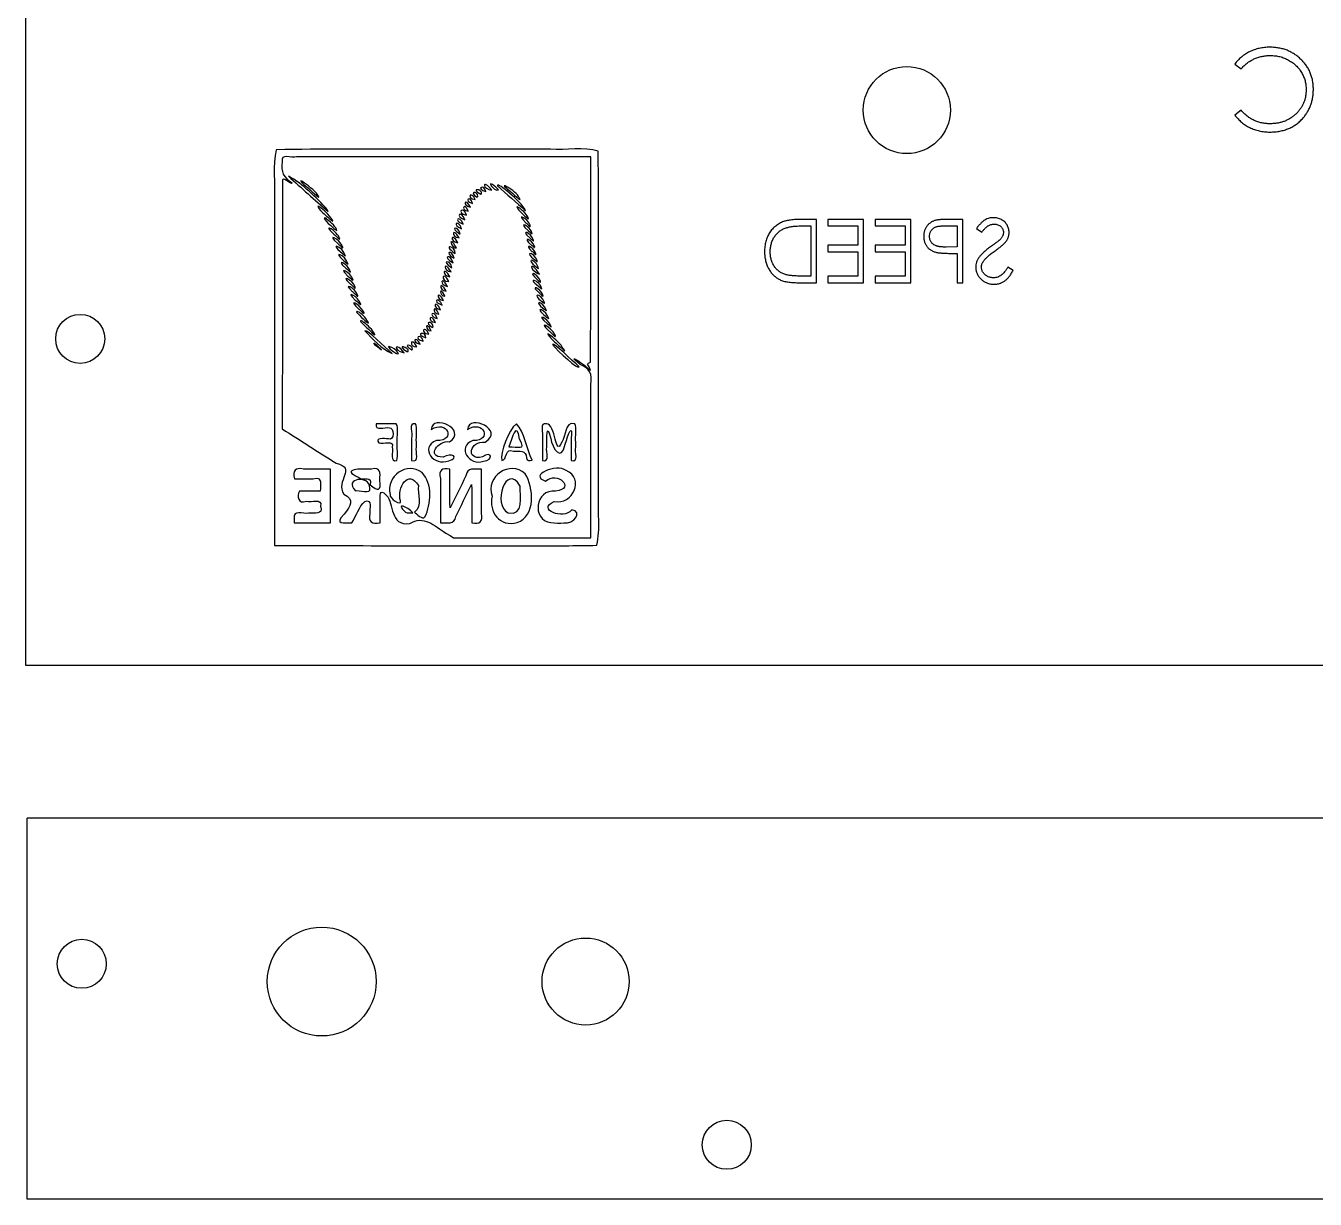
# Model space of a CAD drawing. Header units: millimetres. Extents: x 475 to 703, y 573 to 771.
# Drawn here: x 475.1 to 593.5, y 573.5 to 681.3 of the extents above; entities that cross this region are included whole.
import ezdxf

# ---------------------------------------------------------------- set-up
doc = ezdxf.new("R2010")
doc.units = ezdxf.units.MM

msp = doc.modelspace()

# ---------------------------------------------------------------- linework, layer by layer
at = {"color": 7, "linetype": 'Continuous', "lineweight": 25}
for p, q in [((475.05, 622.51), (475.05, 770.81)), ((586.12, 677.75), (586.7, 677.31)), ((586.7, 673.51), (586.12, 673.07)), ((526.95, 669.22), (499.93, 669.22)), ((516.84, 665.81), (516.93, 665.85)), ((518.48, 666.2), (518.22, 666.45)), ((516.52, 665.54), (516.59, 665.59)), ((502.83, 664.22), (502.74, 664.39)), ((520.97, 664.28), (520.94, 664.36)), ((547.7, 663.49), (546.52, 663.49)), ((547.7, 657.67), (547.7, 663.49)), ((548.74, 663.49), (548.74, 662.9)), ((552.02, 663.49), (548.74, 663.49)), ((552.02, 657.67), (552.02, 663.49)), ((553.07, 663.49), (553.07, 662.9)), ((556.35, 663.49), (553.07, 663.49)), ((556.35, 657.67), (556.35, 663.49)), ((561.13, 663.49), (559.99, 663.49)), ((561.13, 657.67), (561.13, 663.49)), ((521.19, 662.47), (521.46, 662.24)), ((521.46, 662.24), (521.58, 662.17)), ((546.76, 662.9), (547.17, 662.9)), ((547.17, 662.9), (547.17, 658.27)), ((548.74, 662.9), (551.5, 662.9)), ((551.5, 662.9), (551.5, 661.11)), ((553.07, 662.9), (555.83, 662.9)), ((555.83, 662.9), (555.83, 661.11)), ((559.54, 662.9), (560.61, 662.9)), ((560.61, 662.9), (560.61, 660.96)), ((562.4, 662.66), (562.87, 662.3)), ((551.5, 661.11), (548.74, 661.11)), ((548.74, 661.11), (548.74, 660.51)), ((555.83, 661.11), (553.07, 661.11)), ((553.07, 661.11), (553.07, 660.51)), ((504.1, 660.38), (504.33, 660.2)), ((504.33, 660.2), (504.43, 660.13)), ((548.74, 660.51), (551.5, 660.51)), ((551.5, 660.51), (551.5, 658.27)), ((553.07, 660.51), (555.83, 660.51)), ((555.83, 660.51), (555.83, 658.27)), ((560.61, 660.96), (559.59, 660.94)), ((560.19, 660.36), (560.61, 660.36)), ((560.61, 660.36), (560.61, 657.67)), ((504.28, 659.68), (504.55, 659.46)), ((504.55, 659.46), (504.67, 659.38)), ((521.94, 659.12), (522.14, 658.96)), ((522.14, 658.96), (522.13, 659.11)), ((565.75, 658.8), (565.26, 659.09)), ((545.89, 657.67), (547.7, 657.67)), ((547.17, 658.27), (546.5, 658.27)), ((551.5, 658.27), (548.74, 658.27)), ((548.74, 658.27), (548.74, 657.67)), ((548.74, 657.67), (552.02, 657.67)), ((555.83, 658.27), (553.07, 658.27)), ((553.07, 658.27), (553.07, 657.67)), ((553.07, 657.67), (556.35, 657.67)), ((560.61, 657.67), (561.13, 657.67)), ((513.55, 656.43), (513.55, 656.45)), ((512.42, 653.56), (512.48, 653.6)), ((507.6, 651.57), (507.74, 651.5)), ((510.5, 651.49), (510.58, 651.53)), ((510.06, 651.34), (510.19, 651.36)), ((526.95, 634.24), (526.95, 648.33)), ((509.09, 644.7), (507.25, 644.7)), ((510.49, 643.39), (510.49, 641.33)), ((522.51, 643.39), (522.51, 641.33)), ((510.94, 642.55), (510.94, 643.02)), ((525.57, 642.55), (525.57, 643.02)), ((503.05, 640.54), (500.56, 640.54)), ((503.05, 635.61), (503.05, 640.54)), ((513.14, 639.69), (513.14, 635.61)), ((516.9, 636.46), (516.9, 640.54)), ((507.56, 639.51), (507.56, 639.56)), ((499.71, 635.61), (503.05, 635.61)), ((703.15, 622.51), (475.05, 622.51)), ((703.29, 608.46), (475.19, 608.46)), ((475.19, 573.46), (475.19, 608.46)), ((703.29, 573.46), (475.19, 573.46))]:
    msp.add_line(p, q, dxfattribs=at)
at = {"color": 7, "linetype": 'Continuous', "lineweight": 25, "flags": 128}
for points in [[(498.63, 666.93), (498.62, 654.22), (498.61, 644.23)], [(525.16, 643.33), (525.16, 642.21), (525.16, 641.33)], [(499.73, 639.66), (500.7, 639.65), (501.46, 639.65)], [(502.1, 638.52), (501.03, 638.51), (500.18, 638.51)], [(507.6, 635.61), (507.6, 636.65), (507.61, 637.47)], [(499.72, 636.05), (499.71, 635.81), (499.71, 635.61)], [(513.64, 634.67), (514.03, 634.43), (514.33, 634.24)], [(514.33, 634.24), (521.4, 634.24), (526.95, 634.24)]]:
    msp.add_lwpolyline(points, dxfattribs=at)
at = {"color": 7, "linetype": 'Continuous', "lineweight": 25}
for centre, radius in [((555.99, 673.53), 4), ((480.05, 652.51), 2.25), ((502.24, 593.46), 5), ((480.19, 595.09), 2.25), ((526.48, 593.46), 4), ((539.45, 578.46), 2.25)]:
    msp.add_circle(centre, radius, dxfattribs=at)
for points, knots in [([(589.35, 679.3), (589.27, 679.3), (589.1, 679.3), (588.85, 679.28), (588.61, 679.25), (588.37, 679.2), (588.14, 679.15), (587.91, 679.07), (587.7, 678.99), (587.48, 678.9), (587.28, 678.79), (587.09, 678.67), (586.9, 678.54), (586.73, 678.41), (586.56, 678.26), (586.4, 678.1), (586.25, 677.93), (586.16, 677.81), (586.12, 677.75)], [0, 0, 0, 0, 0.068548, 0.135683, 0.201215, 0.265682, 0.329267, 0.392395, 0.45507, 0.517127, 0.57879, 0.63974, 0.700192, 0.759806, 0.819628, 0.879355, 0.939512, 1, 1, 1, 1]), ([(593.34, 675.45), (593.33, 675.58), (593.33, 675.85), (593.27, 676.23), (593.18, 676.6), (593.06, 676.95), (592.9, 677.29), (592.7, 677.61), (592.47, 677.91), (592.2, 678.19), (591.91, 678.45), (591.6, 678.68), (591.27, 678.87), (590.92, 679.03), (590.55, 679.15), (590.17, 679.24), (589.77, 679.29), (589.49, 679.3), (589.35, 679.3)], [0, 0, 0, 0, 0.0645578, 0.1270135, 0.1879548, 0.2480139, 0.3077477, 0.3682345, 0.4294698, 0.4927434, 0.5562578, 0.6182168, 0.6796555, 0.7412455, 0.8034153, 0.8668155, 0.9323283, 1, 1, 1, 1]), ([(586.7, 677.31), (586.74, 677.36), (586.82, 677.45), (586.96, 677.59), (587.1, 677.72), (587.24, 677.84), (587.39, 677.95), (587.55, 678.05), (587.71, 678.15), (587.94, 678.26), (588.23, 678.37), (588.6, 678.47), (588.99, 678.53), (589.26, 678.54), (589.39, 678.54)], [0, 0, 0, 0, 0.063163, 0.125475, 0.187121, 0.248294, 0.309295, 0.36985, 0.430973, 0.492456, 0.616148, 0.740844, 0.868183, 1, 1, 1, 1]), ([(589.39, 678.54), (589.47, 678.54), (589.61, 678.54), (589.83, 678.52), (590.05, 678.49), (590.26, 678.44), (590.47, 678.38), (590.67, 678.31), (590.87, 678.22), (591.06, 678.12), (591.25, 678.01), (591.42, 677.9), (591.59, 677.77), (591.74, 677.63), (591.89, 677.49), (592.02, 677.33), (592.14, 677.17), (592.25, 676.99), (592.35, 676.81), (592.44, 676.63), (592.51, 676.44), (592.57, 676.24), (592.62, 676.04), (592.65, 675.83), (592.67, 675.62), (592.67, 675.47), (592.67, 675.4)], [0, 0, 0, 0, 0.043955, 0.087502, 0.130463, 0.172752, 0.215403, 0.25765, 0.300153, 0.343121, 0.385925, 0.427686, 0.468818, 0.509492, 0.549883, 0.58998, 0.630405, 0.670869, 0.711384, 0.751627, 0.791776, 0.832459, 0.873319, 0.914543, 0.956924, 1, 1, 1, 1]), ([(592.67, 675.4), (592.67, 675.29), (592.66, 675.08), (592.62, 674.76), (592.55, 674.46), (592.44, 674.17), (592.31, 673.9), (592.14, 673.64), (591.95, 673.39), (591.73, 673.16), (591.49, 672.96), (591.23, 672.77), (590.95, 672.62), (590.66, 672.49), (590.35, 672.39), (590.03, 672.32), (589.69, 672.28), (589.46, 672.28), (589.35, 672.27)], [0, 0, 0, 0, 0.064323, 0.12629, 0.186726, 0.246146, 0.305576, 0.365429, 0.426326, 0.48884, 0.551725, 0.613919, 0.675484, 0.737334, 0.800229, 0.864502, 0.931041, 1, 1, 1, 1]), ([(592.4, 672.81), (592.47, 672.9), (592.62, 673.08), (592.81, 673.38), (592.98, 673.69), (593.11, 674.02), (593.21, 674.35), (593.28, 674.71), (593.33, 675.07), (593.33, 675.32), (593.34, 675.45)], [0, 0, 0, 0, 0.124329, 0.247156, 0.36878, 0.490734, 0.613614, 0.738958, 0.867311, 1, 1, 1, 1]), ([(586.12, 673.07), (586.17, 673.01), (586.26, 672.89), (586.41, 672.72), (586.57, 672.56), (586.74, 672.41), (586.91, 672.27), (587.1, 672.14), (587.29, 672.02), (587.5, 671.92), (587.71, 671.82), (587.92, 671.74), (588.14, 671.67), (588.37, 671.61), (588.61, 671.57), (588.85, 671.54), (589.09, 671.52), (589.26, 671.51), (589.34, 671.51)], [0, 0, 0, 0, 0.061674, 0.123053, 0.183475, 0.243727, 0.304279, 0.364863, 0.425946, 0.487391, 0.54922, 0.611144, 0.673529, 0.736961, 0.800785, 0.866013, 0.932101, 1, 1, 1, 1]), ([(589.35, 672.27), (589.22, 672.28), (588.96, 672.28), (588.59, 672.34), (588.23, 672.44), (587.89, 672.58), (587.57, 672.75), (587.26, 672.96), (586.97, 673.22), (586.79, 673.41), (586.7, 673.51)], [0, 0, 0, 0, 0.128515, 0.252949, 0.374755, 0.49594, 0.617181, 0.740909, 0.867811, 1, 1, 1, 1]), ([(589.34, 671.51), (589.42, 671.51), (589.58, 671.52), (589.81, 671.53), (590.04, 671.56), (590.26, 671.59), (590.47, 671.64), (590.68, 671.69), (590.88, 671.76), (591.07, 671.84), (591.26, 671.92), (591.44, 672.02), (591.62, 672.13), (591.79, 672.24), (591.95, 672.37), (592.11, 672.5), (592.26, 672.65), (592.35, 672.76), (592.4, 672.81)], [0, 0, 0, 0, 0.0696628, 0.1377496, 0.2039167, 0.2687799, 0.3324137, 0.3947535, 0.45618, 0.5169956, 0.5773959, 0.6371983, 0.6969992, 0.7567562, 0.8165539, 0.876948, 0.9381318, 1, 1, 1, 1]), ([(546.52, 663.49), (546.42, 663.49), (546.22, 663.49), (545.93, 663.48), (545.67, 663.47), (545.43, 663.44), (545.21, 663.42), (545.01, 663.38), (544.83, 663.34), (544.72, 663.3), (544.67, 663.29)], [0, 0, 0, 0, 0.1642892, 0.3174059, 0.4588436, 0.5893665, 0.7078313, 0.81577, 0.9128799, 1, 1, 1, 1]), ([(558.66, 663.41), (558.62, 663.4), (558.54, 663.37), (558.43, 663.33), (558.32, 663.28), (558.21, 663.22), (558.12, 663.15), (558.02, 663.08), (557.94, 662.99), (557.86, 662.9), (557.78, 662.8), (557.72, 662.7), (557.67, 662.58), (557.62, 662.47), (557.59, 662.34), (557.56, 662.21), (557.55, 662.07), (557.55, 661.98), (557.55, 661.93)], [0, 0, 0, 0, 0.062481, 0.12349, 0.183411, 0.243153, 0.302127, 0.36171, 0.421842, 0.482932, 0.544552, 0.605681, 0.66768, 0.729984, 0.794551, 0.860346, 0.928907, 1, 1, 1, 1]), ([(559.99, 663.49), (559.91, 663.49), (559.76, 663.49), (559.54, 663.49), (559.35, 663.48), (559.17, 663.47), (559.01, 663.46), (558.88, 663.45), (558.76, 663.43), (558.69, 663.41), (558.66, 663.41)], [0, 0, 0, 0, 0.176956, 0.339055, 0.486318, 0.618781, 0.735619, 0.838742, 0.926457, 1, 1, 1, 1]), ([(563.95, 663.64), (563.88, 663.64), (563.74, 663.64), (563.54, 663.6), (563.35, 663.53), (563.19, 663.45), (563.07, 663.37), (562.98, 663.31), (562.88, 663.22), (562.79, 663.13), (562.69, 663.03), (562.59, 662.92), (562.49, 662.79), (562.43, 662.7), (562.4, 662.66)], [0, 0, 0, 0, 0.107233, 0.213252, 0.31883, 0.426794, 0.483646, 0.543604, 0.608308, 0.677127, 0.750686, 0.828713, 0.91219, 1, 1, 1, 1]), ([(565.38, 662.29), (565.38, 662.35), (565.38, 662.47), (565.34, 662.65), (565.28, 662.82), (565.2, 662.98), (565.1, 663.12), (564.98, 663.26), (564.84, 663.37), (564.68, 663.47), (564.51, 663.55), (564.33, 663.6), (564.14, 663.64), (564.01, 663.64), (563.95, 663.64)], [0, 0, 0, 0, 0.083785, 0.16578, 0.24628, 0.327461, 0.408797, 0.489715, 0.571376, 0.655523, 0.741019, 0.826547, 0.911989, 1, 1, 1, 1]), ([(544.67, 663.29), (544.61, 663.26), (544.47, 663.21), (544.28, 663.11), (544.1, 663), (543.94, 662.88), (543.78, 662.75), (543.64, 662.6), (543.5, 662.43), (543.38, 662.26), (543.27, 662.07), (543.18, 661.87), (543.1, 661.67), (543.03, 661.45), (542.98, 661.23), (542.95, 661), (542.92, 660.76), (542.92, 660.59), (542.92, 660.51)], [0, 0, 0, 0, 0.061545, 0.121694, 0.181155, 0.239875, 0.298702, 0.357647, 0.417605, 0.478494, 0.540407, 0.602345, 0.665004, 0.728559, 0.793651, 0.860534, 0.929236, 1, 1, 1, 1]), ([(543.44, 660.51), (543.44, 660.58), (543.44, 660.71), (543.47, 660.91), (543.5, 661.1), (543.54, 661.28), (543.6, 661.45), (543.67, 661.62), (543.75, 661.78), (543.85, 661.93), (543.95, 662.07), (544.07, 662.2), (544.19, 662.32), (544.33, 662.43), (544.48, 662.52), (544.63, 662.61), (544.8, 662.68), (544.92, 662.72), (544.98, 662.73)], [0, 0, 0, 0, 0.070151, 0.137813, 0.203226, 0.267174, 0.330024, 0.391794, 0.453084, 0.514334, 0.575, 0.634865, 0.694116, 0.753442, 0.813126, 0.87408, 0.936007, 1, 1, 1, 1]), ([(544.98, 662.73), (545.02, 662.75), (545.13, 662.78), (545.3, 662.81), (545.49, 662.84), (545.7, 662.86), (545.93, 662.88), (546.19, 662.89), (546.47, 662.9), (546.66, 662.9), (546.76, 662.9)], [0, 0, 0, 0, 0.084319, 0.179285, 0.286583, 0.405111, 0.535593, 0.67819, 0.832976, 1, 1, 1, 1]), ([(558.07, 661.93), (558.07, 661.98), (558.07, 662.07), (558.11, 662.21), (558.16, 662.34), (558.23, 662.46), (558.32, 662.57), (558.42, 662.66), (558.54, 662.74), (558.64, 662.79), (558.74, 662.82), (558.82, 662.84), (558.92, 662.86), (559.02, 662.87), (559.14, 662.88), (559.26, 662.89), (559.4, 662.9), (559.49, 662.9), (559.54, 662.9)], [0, 0, 0, 0, 0.070044, 0.139238, 0.208197, 0.279173, 0.349987, 0.418354, 0.48761, 0.557411, 0.59533, 0.637964, 0.685913, 0.738185, 0.796103, 0.858517, 0.926658, 1, 1, 1, 1]), ([(562.87, 662.3), (562.9, 662.34), (562.95, 662.41), (563.04, 662.51), (563.11, 662.6), (563.19, 662.68), (563.26, 662.75), (563.33, 662.81), (563.4, 662.86), (563.49, 662.91), (563.59, 662.97), (563.72, 663.01), (563.86, 663.04), (563.96, 663.05), (564.01, 663.05)], [0, 0, 0, 0, 0.098469, 0.189629, 0.274184, 0.352183, 0.423199, 0.488551, 0.548473, 0.60144, 0.701198, 0.799592, 0.898545, 1, 1, 1, 1]), ([(564.01, 663.05), (564.07, 663.05), (564.18, 663.04), (564.35, 663), (564.49, 662.93), (564.62, 662.84), (564.73, 662.73), (564.8, 662.6), (564.85, 662.46), (564.86, 662.36), (564.86, 662.31)], [0, 0, 0, 0, 0.143073, 0.275903, 0.402371, 0.528414, 0.650356, 0.765895, 0.880774, 1, 1, 1, 1]), ([(564.86, 662.31), (564.86, 662.28), (564.86, 662.22), (564.84, 662.12), (564.82, 662.03), (564.78, 661.94), (564.73, 661.85), (564.66, 661.75), (564.58, 661.66), (564.51, 661.59), (564.48, 661.56)], [0, 0, 0, 0, 0.107285, 0.214746, 0.322939, 0.434116, 0.553412, 0.686073, 0.834256, 1, 1, 1, 1]), ([(565.06, 661.4), (565.08, 661.43), (565.13, 661.5), (565.2, 661.61), (565.26, 661.71), (565.3, 661.82), (565.34, 661.94), (565.36, 662.05), (565.38, 662.17), (565.38, 662.25), (565.38, 662.29)], [0, 0, 0, 0, 0.133507, 0.262559, 0.388264, 0.512667, 0.633722, 0.755394, 0.877553, 1, 1, 1, 1]), ([(557.55, 661.93), (557.55, 661.89), (557.55, 661.79), (557.56, 661.66), (557.59, 661.52), (557.62, 661.4), (557.67, 661.28), (557.72, 661.17), (557.78, 661.07), (557.85, 660.97), (557.93, 660.88), (558.02, 660.79), (558.12, 660.72), (558.22, 660.65), (558.33, 660.59), (558.45, 660.54), (558.58, 660.49), (558.66, 660.47), (558.71, 660.46)], [0, 0, 0, 0, 0.070119, 0.137192, 0.202016, 0.264631, 0.326117, 0.38601, 0.445812, 0.505298, 0.564633, 0.624283, 0.683902, 0.743953, 0.805388, 0.868388, 0.933084, 1, 1, 1, 1]), ([(559.59, 660.94), (559.54, 660.94), (559.44, 660.94), (559.3, 660.95), (559.17, 660.96), (559.05, 660.97), (558.95, 660.99), (558.85, 661), (558.76, 661.03), (558.66, 661.06), (558.55, 661.11), (558.42, 661.19), (558.32, 661.28), (558.23, 661.4), (558.16, 661.52), (558.11, 661.65), (558.07, 661.79), (558.07, 661.88), (558.07, 661.93)], [0, 0, 0, 0, 0.072538, 0.140034, 0.202496, 0.260575, 0.313228, 0.361583, 0.404878, 0.444127, 0.5164, 0.586507, 0.655085, 0.724384, 0.793974, 0.861638, 0.930111, 1, 1, 1, 1]), ([(564.48, 661.56), (564.46, 661.55), (564.43, 661.52), (564.38, 661.48), (564.3, 661.42), (564.22, 661.35), (564.11, 661.28), (563.99, 661.19), (563.85, 661.09), (563.75, 661.02), (563.69, 660.98)], [0, 0, 0, 0, 0.0525943, 0.124952, 0.2180939, 0.3335024, 0.4687892, 0.6249376, 0.801683, 1, 1, 1, 1]), ([(564.1, 660.61), (564.16, 660.65), (564.28, 660.73), (564.44, 660.86), (564.59, 660.97), (564.72, 661.08), (564.83, 661.17), (564.92, 661.25), (565, 661.33), (565.04, 661.38), (565.06, 661.4)], [0, 0, 0, 0, 0.181535, 0.347082, 0.495568, 0.628357, 0.74552, 0.845831, 0.930782, 1, 1, 1, 1]), ([(542.92, 660.51), (542.92, 660.44), (542.92, 660.3), (542.94, 660.09), (542.97, 659.89), (543.01, 659.69), (543.06, 659.5), (543.12, 659.32), (543.2, 659.14), (543.29, 658.97), (543.38, 658.81), (543.48, 658.66), (543.59, 658.52), (543.71, 658.39), (543.83, 658.28), (543.96, 658.17), (544.1, 658.07), (544.24, 657.99), (544.4, 657.91), (544.57, 657.85), (544.75, 657.79), (544.95, 657.75), (545.17, 657.72), (545.4, 657.69), (545.64, 657.68), (545.81, 657.67), (545.89, 657.67)], [0, 0, 0, 0, 0.046081, 0.090807, 0.134295, 0.177024, 0.218823, 0.260244, 0.30108, 0.341614, 0.381583, 0.42012, 0.458075, 0.494738, 0.531195, 0.566934, 0.602713, 0.638327, 0.674853, 0.713467, 0.754442, 0.797815, 0.843989, 0.893072, 0.944963, 1, 1, 1, 1]), ([(544.84, 658.42), (544.79, 658.44), (544.68, 658.47), (544.53, 658.54), (544.39, 658.62), (544.26, 658.71), (544.13, 658.81), (544.02, 658.92), (543.91, 659.04), (543.81, 659.18), (543.73, 659.32), (543.65, 659.46), (543.58, 659.62), (543.53, 659.78), (543.49, 659.96), (543.46, 660.13), (543.44, 660.32), (543.44, 660.45), (543.44, 660.51)], [0, 0, 0, 0, 0.062415, 0.123338, 0.183125, 0.241783, 0.300579, 0.35968, 0.418882, 0.479531, 0.540851, 0.602303, 0.664463, 0.727806, 0.792895, 0.859672, 0.928464, 1, 1, 1, 1]), ([(558.71, 660.46), (558.74, 660.45), (558.82, 660.43), (558.96, 660.41), (559.11, 660.4), (559.28, 660.38), (559.48, 660.37), (559.7, 660.37), (559.94, 660.36), (560.1, 660.36), (560.19, 660.36)], [0, 0, 0, 0, 0.075173, 0.164746, 0.268017, 0.385912, 0.517789, 0.663691, 0.824413, 1, 1, 1, 1]), ([(563.69, 660.98), (563.63, 660.93), (563.51, 660.84), (563.33, 660.71), (563.18, 660.58), (563.03, 660.45), (562.91, 660.33), (562.79, 660.21), (562.7, 660.1), (562.59, 659.95), (562.48, 659.77), (562.39, 659.55), (562.33, 659.32), (562.33, 659.17), (562.32, 659.1)], [0, 0, 0, 0, 0.096972, 0.187773, 0.272396, 0.351321, 0.424335, 0.491909, 0.554233, 0.611268, 0.716348, 0.81454, 0.908495, 1, 1, 1, 1]), ([(563.05, 659.68), (563.08, 659.71), (563.13, 659.78), (563.23, 659.89), (563.34, 659.99), (563.46, 660.11), (563.6, 660.23), (563.75, 660.35), (563.92, 660.48), (564.04, 660.56), (564.1, 660.61)], [0, 0, 0, 0, 0.090279, 0.18953, 0.299198, 0.418926, 0.548376, 0.688136, 0.839084, 1, 1, 1, 1]), ([(562.32, 659.1), (562.32, 659.05), (562.33, 658.94), (562.35, 658.79), (562.39, 658.65), (562.44, 658.5), (562.51, 658.37), (562.59, 658.24), (562.69, 658.11), (562.81, 657.99), (562.93, 657.88), (563.06, 657.79), (563.2, 657.71), (563.34, 657.64), (563.49, 657.59), (563.65, 657.55), (563.82, 657.53), (563.93, 657.53), (563.98, 657.52)], [0, 0, 0, 0, 0.061484, 0.121775, 0.18092, 0.240256, 0.300114, 0.361146, 0.423501, 0.488669, 0.553954, 0.617581, 0.680238, 0.742187, 0.804663, 0.868259, 0.93302, 1, 1, 1, 1]), ([(562.84, 659.11), (562.85, 659.16), (562.85, 659.26), (562.89, 659.4), (562.96, 659.54), (563.02, 659.63), (563.05, 659.68)], [0, 0, 0, 0, 0.234723, 0.477158, 0.728556, 1, 1, 1, 1]), ([(563.98, 658.12), (563.93, 658.12), (563.83, 658.13), (563.68, 658.15), (563.54, 658.19), (563.4, 658.25), (563.27, 658.33), (563.16, 658.41), (563.06, 658.51), (562.98, 658.62), (562.92, 658.74), (562.88, 658.86), (562.85, 658.98), (562.85, 659.07), (562.84, 659.11)], [0, 0, 0, 0, 0.0912636, 0.1809303, 0.2700882, 0.3601561, 0.4483425, 0.5326658, 0.6138337, 0.6939815, 0.772716, 0.8493352, 0.9239673, 1, 1, 1, 1]), ([(565.26, 659.09), (565.22, 659.02), (565.13, 658.87), (564.98, 658.67), (564.83, 658.5), (564.67, 658.36), (564.51, 658.26), (564.34, 658.18), (564.16, 658.13), (564.04, 658.12), (563.98, 658.12)], [0, 0, 0, 0, 0.159004, 0.304646, 0.438547, 0.562322, 0.677433, 0.786897, 0.893611, 1, 1, 1, 1]), ([(563.98, 657.52), (564.03, 657.53), (564.12, 657.53), (564.25, 657.54), (564.37, 657.56), (564.49, 657.6), (564.61, 657.64), (564.73, 657.69), (564.84, 657.75), (564.96, 657.82), (565.06, 657.9), (565.17, 657.99), (565.27, 658.09), (565.37, 658.21), (565.47, 658.34), (565.57, 658.48), (565.66, 658.63), (565.72, 658.74), (565.75, 658.8)], [0, 0, 0, 0, 0.057208, 0.113696, 0.169178, 0.224159, 0.27872, 0.333794, 0.389241, 0.445822, 0.503704, 0.564294, 0.627975, 0.695038, 0.765373, 0.839611, 0.917538, 1, 1, 1, 1]), ([(546.5, 658.27), (546.41, 658.27), (546.22, 658.27), (545.96, 658.28), (545.72, 658.29), (545.5, 658.31), (545.3, 658.33), (545.13, 658.35), (544.97, 658.38), (544.88, 658.41), (544.84, 658.42)], [0, 0, 0, 0, 0.1719007, 0.3306279, 0.4755488, 0.6067462, 0.7250238, 0.8297424, 0.9213228, 1, 1, 1, 1])]:
    msp.add_open_spline(points, degree=3, knots=knots, dxfattribs=at)
for points in [[(498.06, 669.89), (497.71, 668.45), (497.99, 666.81), (497.89, 665.29)], [(523.24, 669.94), (514.85, 669.92), (506.45, 670.01), (498.06, 669.89)], [(499.93, 669.22), (499.47, 669.1), (498.41, 669.57), (498.61, 668.78)], [(527.64, 669.75), (526.31, 670.16), (524.68, 669.83), (523.24, 669.94)], [(527.67, 638.32), (527.66, 648.79), (527.71, 659.27), (527.64, 669.75)], [(498.61, 668.78), (498.47, 667.9), (498.7, 667.28), (499.53, 666.85)], [(526.92, 650.36), (526.98, 656.65), (526.94, 662.94), (526.95, 669.22)], [(499.53, 666.85), (499.45, 666.56), (498.54, 667.64), (498.63, 666.93)], [(502.74, 664.39), (501.7, 665.51), (500.52, 666.74), (499.18, 667.46)], [(499.18, 667.46), (500.37, 666.36), (501.59, 665.28), (502.83, 664.22)], [(501.98, 665.57), (501.59, 666.35), (499.22, 667.84), (500.91, 666.44)], [(518.22, 666.45), (517.18, 667.38), (518.08, 665.93), (518.48, 666.2)], [(520.37, 665.47), (520.16, 666.12), (518.04, 667.23), (519.54, 666.08)], [(520.94, 664.36), (520.55, 665.1), (518.35, 666.97), (518.38, 666.57)], [(500.91, 666.44), (501.11, 666.32), (502.11, 665.26), (501.98, 665.57)], [(516.59, 665.59), (516.55, 666.19), (515.67, 665.99), (516.52, 665.54)], [(516.93, 665.85), (517.02, 666.3), (515.78, 666.39), (516.84, 665.81)], [(516.34, 665.3), (516.18, 665.74), (515.94, 665.78), (515.87, 665.69)], [(516.87, 666.43), (516.77, 666.37), (516.83, 666.18), (517.32, 666.04)], [(517.32, 666.04), (517.21, 666.43), (516.96, 666.49), (516.87, 666.43)], [(517.87, 666.18), (517.41, 666.74), (517.19, 666.75), (517.19, 666.61)], [(517.19, 666.61), (517.19, 666.47), (517.43, 666.19), (517.87, 666.18)], [(518.38, 666.57), (519.24, 665.81), (520.1, 665.04), (520.97, 664.28)], [(519.54, 666.08), (519.65, 666.04), (520.77, 664.87), (520.37, 665.47)], [(497.89, 665.29), (497.88, 654.7), (497.89, 644.1), (497.89, 633.51)], [(503.26, 663.32), (502.96, 664.09), (500.99, 665.48), (502.34, 664.09)], [(515.28, 664.61), (515.23, 664.5), (515.33, 664.26), (515.7, 664.25)], [(515.7, 664.25), (515.51, 664.72), (515.33, 664.73), (515.28, 664.61)], [(515.42, 665.03), (515.37, 664.92), (515.47, 664.69), (515.89, 664.62)], [(515.89, 664.62), (515.68, 665.1), (515.47, 665.13), (515.42, 665.03)], [(515.69, 665.35), (515.59, 665.28), (515.63, 665.08), (516.08, 664.95)], [(516.08, 664.95), (516.01, 665.35), (515.78, 665.41), (515.69, 665.35)], [(515.87, 665.69), (515.79, 665.6), (515.87, 665.38), (516.34, 665.3)], [(521.23, 663.55), (521.1, 664.18), (519.45, 665.29), (520.52, 664.14)], [(503.64, 662.45), (503.52, 663.06), (501.72, 664.3), (502.84, 663.11)], [(502.34, 664.09), (502.65, 663.84), (502.91, 663.52), (503.26, 663.32)], [(514.74, 663.52), (514.65, 663.45), (514.72, 663.22), (515.22, 663.06)], [(515.22, 663.06), (515.09, 663.51), (514.83, 663.59), (514.74, 663.52)], [(514.9, 663.94), (514.8, 663.86), (514.87, 663.63), (515.37, 663.45)], [(515.37, 663.45), (515.24, 663.92), (514.99, 664.01), (514.9, 663.94)], [(515.04, 664.31), (514.96, 664.22), (515.03, 663.99), (515.53, 663.87)], [(515.53, 663.87), (515.38, 664.34), (515.13, 664.39), (515.04, 664.31)], [(521.43, 662.88), (521.2, 663.62), (519.92, 664.16), (521, 663.18)], [(521.58, 662.17), (521.43, 662.94), (520.14, 663.39), (521.19, 662.47)], [(520.52, 664.14), (520.76, 663.95), (520.96, 663.69), (521.23, 663.55)], [(503.91, 661.68), (503.68, 662.46), (502.14, 663.24), (503.36, 662.12)], [(504.18, 660.93), (503.88, 661.74), (502.54, 662.31), (503.71, 661.26)], [(502.84, 663.11), (503.11, 662.9), (503.33, 662.61), (503.64, 662.45)], [(514.33, 662.23), (514.3, 662.1), (514.45, 661.83), (514.85, 661.78)], [(514.85, 661.78), (514.57, 662.32), (514.36, 662.35), (514.33, 662.23)], [(514.49, 662.69), (514.36, 662.67), (514.39, 662.47), (514.95, 662.14)], [(514.95, 662.14), (514.9, 662.54), (514.62, 662.7), (514.49, 662.69)], [(514.59, 663.1), (514.52, 663.03), (514.62, 662.79), (515.09, 662.63)], [(515.09, 662.63), (514.9, 663.1), (514.66, 663.18), (514.59, 663.1)], [(521.7, 661.58), (521.47, 662.31), (520.39, 662.62), (521.35, 661.79)], [(521, 663.18), (521.06, 663.2), (521.44, 662.67), (521.43, 662.88)], [(504.43, 660.13), (504.13, 661.07), (502.81, 661.44), (504.1, 660.38)], [(503.36, 662.12), (503.55, 662), (503.69, 661.73), (503.91, 661.68)], [(503.71, 661.26), (503.8, 661.24), (504.27, 660.67), (504.18, 660.93)], [(514.03, 660.96), (513.86, 660.99), (513.85, 660.82), (514.5, 660.36)], [(514.62, 660.88), (514.2, 661.56), (514.08, 661.52), (514.12, 661.32)], [(514.12, 661.32), (514.17, 661.13), (514.38, 660.79), (514.62, 660.88)], [(514.22, 661.79), (514.18, 661.68), (514.32, 661.41), (514.74, 661.33)], [(514.74, 661.33), (514.46, 661.86), (514.25, 661.9), (514.22, 661.79)], [(521.82, 660.93), (521.56, 661.73), (520.5, 661.95), (521.53, 661.09)], [(521.92, 660.35), (521.67, 661.01), (520.69, 661.34), (521.57, 660.52)], [(521.35, 661.79), (521.3, 661.91), (521.77, 661.32), (521.7, 661.58)], [(521.53, 661.09), (521.55, 661.19), (521.82, 660.71), (521.82, 660.93)], [(504.67, 659.38), (504.39, 660.27), (503.11, 660.66), (504.28, 659.68)], [(504.88, 658.65), (504.7, 659.44), (503.34, 659.97), (504.46, 658.99)], [(513.82, 660.05), (513.71, 660.01), (513.76, 659.79), (514.3, 659.49)], [(514.3, 659.49), (514.19, 659.93), (513.93, 660.08), (513.82, 660.05)], [(513.96, 660.46), (513.84, 660.43), (513.87, 660.22), (514.39, 659.91)], [(514.39, 659.91), (514.34, 660.33), (514.08, 660.48), (513.96, 660.46)], [(514.5, 660.36), (514.52, 660.71), (514.2, 660.94), (514.03, 660.96)], [(522.03, 659.7), (521.64, 660.59), (520.8, 660.56), (521.82, 659.76)], [(522.13, 659.11), (521.7, 659.98), (520.92, 659.91), (521.94, 659.12)], [(521.57, 660.52), (521.59, 660.67), (521.96, 659.97), (521.92, 660.35)], [(505.12, 657.91), (504.94, 658.65), (503.58, 659.25), (504.65, 658.28)], [(504.46, 658.99), (504.6, 658.87), (504.72, 658.74), (504.88, 658.65)], [(513.48, 658.67), (513.44, 658.56), (513.57, 658.29), (514.02, 658.21)], [(514.02, 658.21), (513.75, 658.74), (513.53, 658.78), (513.48, 658.67)], [(513.58, 659.11), (513.56, 658.97), (513.73, 658.69), (514.12, 658.67)], [(514.12, 658.67), (513.78, 659.24), (513.59, 659.25), (513.58, 659.11)], [(513.73, 659.6), (513.59, 659.59), (513.61, 659.4), (514.19, 659.04)], [(514.19, 659.04), (514.16, 659.42), (513.87, 659.6), (513.73, 659.6)], [(522.34, 657.81), (522.01, 658.61), (521.03, 658.82), (522.07, 657.92)], [(521.52, 659.13), (521.47, 659.04), (521.67, 658.72), (522.23, 658.45)], [(522.23, 658.45), (521.84, 659.09), (521.56, 659.22), (521.52, 659.13)], [(521.82, 659.76), (521.9, 659.73), (522.09, 659.4), (522.03, 659.7)], [(505.32, 657.27), (505.05, 657.97), (503.83, 658.5), (504.87, 657.55)], [(505.55, 656.5), (505.32, 657.19), (504.04, 657.8), (505.07, 656.83)], [(504.65, 658.28), (504.83, 658.19), (504.92, 657.97), (505.12, 657.91)], [(504.87, 657.55), (504.92, 657.56), (505.4, 656.95), (505.32, 657.27)], [(513.55, 656.45), (513.02, 657.52), (513, 656.4), (513.55, 656.43)], [(513.68, 656.89), (513.4, 657.44), (513.2, 657.46), (513.17, 657.34)], [(513.27, 657.78), (513.25, 657.66), (513.39, 657.38), (513.78, 657.33)], [(513.78, 657.33), (513.5, 657.88), (513.3, 657.91), (513.27, 657.78)], [(513.39, 658.2), (513.35, 658.06), (513.49, 657.78), (513.91, 657.78)], [(513.91, 657.78), (513.64, 658.33), (513.43, 658.34), (513.39, 658.2)], [(522.58, 656.47), (522.35, 657.26), (521.22, 657.55), (522.29, 656.66)], [(521.74, 657.88), (521.55, 657.93), (521.6, 657.72), (522.46, 657.12)], [(522.46, 657.12), (522.36, 657.53), (521.94, 657.83), (521.74, 657.88)], [(522.07, 657.92), (522.15, 657.9), (522.42, 657.49), (522.34, 657.81)], [(505.84, 655.66), (505.63, 656.42), (504.24, 657.1), (505.32, 656.07)], [(506.08, 655.01), (505.69, 655.78), (504.52, 656.27), (505.65, 655.24)], [(505.07, 656.83), (505, 656.99), (505.68, 656.17), (505.55, 656.5)], [(512.92, 656.48), (512.89, 656.35), (513.03, 656.08), (513.43, 656.03)], [(513.43, 656.03), (513.15, 656.57), (512.95, 656.6), (512.92, 656.48)], [(513.17, 657.34), (513.14, 657.21), (513.28, 656.94), (513.68, 656.89)], [(522.7, 655.86), (522.33, 656.77), (521.42, 656.7), (522.52, 655.91)], [(522.29, 656.66), (522.33, 656.66), (522.6, 656.31), (522.58, 656.47)], [(506.53, 653.94), (506.32, 654.74), (504.65, 655.65), (505.9, 654.48)], [(505.32, 656.07), (505.53, 655.98), (505.61, 655.71), (505.84, 655.66)], [(505.65, 655.24), (505.72, 655.24), (506.31, 654.51), (506.08, 655.01)], [(512.56, 655.21), (512.53, 655.09), (512.64, 654.83), (513, 654.78)], [(513, 654.78), (512.77, 655.31), (512.59, 655.33), (512.56, 655.21)], [(512.66, 655.63), (512.62, 655.52), (512.76, 655.26), (513.16, 655.19)], [(513.16, 655.19), (512.9, 655.72), (512.69, 655.75), (512.66, 655.63)], [(512.8, 656.07), (512.71, 656.02), (512.79, 655.81), (513.3, 655.6)], [(513.3, 655.6), (513.15, 656.02), (512.89, 656.13), (512.8, 656.07)], [(522.89, 655.11), (522.53, 656.04), (521.51, 656.12), (522.68, 655.23)], [(523.09, 654.37), (522.94, 655.1), (521.62, 655.66), (522.65, 654.71)], [(522.52, 655.91), (522.5, 655.94), (522.81, 655.62), (522.7, 655.86)], [(522.68, 655.23), (522.67, 655.34), (522.86, 654.98), (522.89, 655.11)], [(507, 653.11), (506.58, 653.85), (504.98, 654.84), (506.31, 653.58)], [(505.9, 654.48), (506.12, 654.31), (506.3, 654.1), (506.53, 653.94)], [(512.48, 653.6), (512.4, 654.29), (511.52, 654.05), (512.42, 653.56)], [(512.2, 654.41), (512.16, 654.3), (512.27, 654.05), (512.68, 654.02)], [(512.68, 654.02), (512.45, 654.51), (512.24, 654.53), (512.2, 654.41)], [(512.38, 654.82), (512.3, 654.74), (512.39, 654.5), (512.84, 654.37)], [(512.84, 654.37), (512.68, 654.84), (512.45, 654.91), (512.38, 654.82)], [(523.33, 653.63), (522.98, 654.57), (521.77, 654.88), (522.97, 653.89)], [(523.65, 652.9), (523.31, 653.6), (522, 654.29), (523.1, 653.24)], [(522.65, 654.71), (522.82, 654.64), (522.91, 654.41), (523.09, 654.37)], [(522.97, 653.89), (523.08, 653.83), (523.23, 653.59), (523.33, 653.63)], [(508.7, 651.17), (507.97, 651.78), (506.48, 653.33), (506.2, 653.26)], [(506.2, 653.26), (506.91, 652.49), (507.75, 651.57), (508.7, 651.17)], [(506.31, 653.58), (506.41, 653.56), (507.51, 652.37), (507, 653.11)], [(511.09, 652.69), (511, 652.62), (511.07, 652.41), (511.57, 652.31)], [(511.57, 652.31), (511.44, 652.72), (511.18, 652.77), (511.09, 652.69)], [(511.38, 653.01), (511.23, 652.99), (511.21, 652.83), (511.81, 652.59)], [(511.81, 652.59), (511.84, 652.91), (511.54, 653.03), (511.38, 653.01)], [(511.6, 653.32), (511.53, 653.22), (511.63, 653), (512.08, 652.94)], [(512.08, 652.94), (511.89, 653.39), (511.67, 653.42), (511.6, 653.32)], [(512.29, 653.26), (512, 653.81), (511.86, 653.79), (511.87, 653.64)], [(511.87, 653.64), (511.87, 653.49), (512.02, 653.22), (512.29, 653.26)], [(524.43, 651.61), (524.04, 652.37), (522.07, 653.79), (523.53, 652.32)], [(523.1, 653.24), (523.16, 653.28), (523.93, 652.34), (523.65, 652.9)], [(507.74, 651.5), (507.06, 652.2), (506.59, 652.39), (507.6, 651.57)], [(509.3, 651.17), (508.85, 651.82), (507.73, 652.12), (508.86, 651.33)], [(510.19, 651.36), (510.33, 651.73), (508.93, 652.09), (510.06, 651.34)], [(509.09, 651.72), (509.05, 651.61), (509.25, 651.35), (509.8, 651.24)], [(509.8, 651.24), (509.4, 651.78), (509.13, 651.83), (509.09, 651.72)], [(510.58, 651.53), (510.57, 652.11), (509.53, 652.03), (510.5, 651.49)], [(510.47, 652.15), (510.43, 652.01), (510.57, 651.75), (510.97, 651.78)], [(510.97, 651.78), (510.7, 652.3), (510.5, 652.29), (510.47, 652.15)], [(510.79, 652.42), (510.73, 652.34), (510.82, 652.13), (511.28, 652.01)], [(511.28, 652.01), (511.08, 652.44), (510.85, 652.5), (510.79, 652.42)], [(525.9, 649.95), (525.2, 650.49), (523.6, 652.18), (523.43, 651.99)], [(523.43, 651.99), (523.97, 651.38), (525.82, 649.58), (525.9, 649.95)], [(523.53, 652.32), (523.62, 652.28), (524.99, 650.95), (524.43, 651.61)], [(508.86, 651.33), (508.97, 651.24), (509.13, 651.08), (509.3, 651.17)], [(525.97, 650.15), (524.44, 651.4), (526.47, 650.13), (526.93, 649.59)], [(526.93, 649.59), (526.82, 650.23), (526.37, 650.1), (526.92, 650.36)], [(526.95, 648.33), (527.11, 649.28), (526.86, 649.76), (525.97, 650.15)], [(513.98, 643.06), (515.68, 644.15), (512.39, 645.69), (512.3, 644.18)], [(517.24, 643.02), (519.15, 644.07), (515.73, 645.72), (515.64, 644.18)], [(507.25, 644.7), (507.08, 644), (508.06, 644.45), (508.46, 644.33)], [(508.46, 644.33), (508.88, 644.46), (508.94, 643.04), (508.36, 643.33)], [(509.18, 643.02), (509.12, 643.55), (509.31, 644.33), (509.09, 644.7)], [(510.84, 644.7), (510.16, 644.83), (510.63, 643.81), (510.49, 643.39)], [(510.94, 643.02), (510.88, 643.55), (511.06, 644.33), (510.84, 644.7)], [(512.3, 644.18), (513.75, 645.14), (514.65, 643.1), (512.78, 643.17)], [(515.64, 644.18), (517.07, 645.15), (517.99, 643.1), (516.13, 643.17)], [(520.12, 644.69), (519.36, 644.17), (518.66, 642.02), (518.77, 641.33)], [(520.41, 643.3), (520.13, 645.04), (519.72, 643.37), (519.44, 642.59)], [(521.58, 641.36), (521.03, 642.38), (520.9, 643.99), (520.12, 644.69)], [(522.89, 644.7), (522.17, 644.87), (522.64, 643.82), (522.51, 643.39)], [(522.92, 642.55), (522.92, 643.3), (522.84, 645.03), (523.29, 643.37)], [(524.29, 643.02), (523.69, 641.5), (523.75, 644.75), (522.89, 644.7)], [(525.48, 644.7), (524.51, 644.94), (524.71, 643.54), (524.29, 643.02)], [(524.59, 642.83), (524.9, 643.77), (525.29, 644.85), (525.16, 643.33)], [(525.57, 643.02), (525.51, 643.55), (525.7, 644.33), (525.48, 644.7)], [(498.61, 644.23), (500.27, 643.2), (501.91, 642.12), (503.56, 641.08)], [(508.36, 643.33), (507.99, 643.35), (507.05, 643.42), (507.48, 642.95)], [(507.48, 642.95), (507.89, 642.81), (508.89, 643.26), (508.72, 642.55)], [(519.44, 642.59), (520.17, 642.66), (521.13, 642.16), (520.41, 643.3)], [(523.29, 643.37), (523.38, 642.49), (524.29, 641.11), (524.59, 642.83)], [(508.72, 642.55), (508.84, 642.12), (508.42, 641.14), (509.15, 641.33)], [(509.15, 641.33), (509.23, 641.82), (509.16, 642.47), (509.18, 643.02)], [(510.49, 641.33), (511.26, 641.12), (510.83, 642.11), (510.94, 642.55)], [(512.78, 643.17), (511.15, 642.51), (512.56, 640.73), (513.9, 641.31)], [(513.39, 641.63), (511.77, 641.7), (512.93, 643.18), (513.98, 643.06)], [(513.9, 641.31), (515, 641.61), (514.12, 642.14), (513.39, 641.63)], [(516.13, 643.17), (514.58, 642.61), (515.77, 640.78), (517.1, 641.28)], [(517.01, 641.66), (515.38, 641.3), (515.87, 643.21), (517.24, 643.02)], [(517.1, 641.28), (518.08, 641.31), (517.85, 642.32), (517.01, 641.66)], [(518.77, 641.33), (519.31, 641.36), (519.03, 642.56), (519.85, 642.18)], [(519.85, 642.18), (520.4, 642.19), (521.03, 642.32), (521.04, 641.58)], [(522.51, 641.33), (523.25, 641.14), (522.8, 642.13), (522.92, 642.55)], [(525.16, 641.33), (525.9, 641.14), (525.45, 642.13), (525.57, 642.55)], [(503.56, 641.08), (505.54, 640.62), (503.43, 639.47), (504.26, 638.24)], [(511.46, 640.22), (510.07, 641.3), (508.1, 639.89), (508.53, 638.22)], [(520.92, 640.11), (519.53, 641.41), (517.27, 639.89), (517.88, 638.07)], [(520.46, 638.99), (519.15, 641.19), (517.9, 637.22), (519.35, 636.52)], [(521.04, 641.58), (521.06, 641.23), (521.33, 641.35), (521.58, 641.36)], [(524.69, 640.42), (523.81, 641.06), (521.19, 640), (522.79, 639.43)], [(500.56, 640.54), (499.8, 640.72), (499.56, 640.38), (499.73, 639.66)], [(501.46, 639.65), (502.33, 639.91), (502.11, 639.11), (502.1, 638.52)], [(506.81, 640.53), (505.85, 640.59), (503.89, 640.56), (505.64, 639.78)], [(506.67, 638.79), (506.66, 640.06), (504.16, 639.71), (505.33, 638.55)], [(505.64, 639.78), (506.04, 639.44), (506.93, 639.96), (506.68, 639.11)], [(507.56, 639.56), (507.64, 640.21), (507.63, 640.78), (506.81, 640.53)], [(509.48, 637.62), (509.11, 638.78), (510.19, 640.64), (511.13, 639.03)], [(511.72, 636.15), (512.29, 637.34), (512.45, 639.21), (511.46, 640.22)], [(514, 640.54), (513.28, 640.69), (512.97, 640.43), (513.14, 639.69)], [(514.03, 636.97), (513.98, 638.16), (514.01, 639.35), (514, 640.54)], [(515.49, 639.94), (515, 638.95), (514.53, 637.96), (514.03, 636.97)], [(516.9, 640.54), (516.31, 640.53), (515.59, 640.72), (515.49, 639.94)], [(520.2, 635.63), (521.91, 636.24), (521.74, 638.87), (520.92, 640.11)], [(522.79, 639.43), (523.84, 640.44), (525.64, 638.75), (523.72, 638.52)], [(523.59, 637.56), (525.33, 637.22), (526.4, 639.7), (524.69, 640.42)], [(500.18, 638.51), (499.92, 638.09), (500.08, 637.28), (500.83, 637.59)], [(505.33, 638.55), (505.62, 638.64), (506.83, 638.21), (506.67, 638.79)], [(506.68, 639.11), (507.39, 638.47), (507.75, 638.54), (507.56, 639.51)], [(507.61, 637.47), (507.6, 638.05), (507.47, 638.85), (508.17, 638.16)], [(511.13, 639.03), (511, 638.24), (511.52, 637.16), (510.77, 636.58)], [(514.56, 636.2), (515.04, 637.18), (515.5, 638.16), (516.01, 639.12)], [(516.01, 639.12), (516.05, 637.95), (516.03, 636.78), (516.03, 635.61)], [(519.35, 636.52), (520.9, 636.17), (520.41, 638.12), (520.46, 638.99)], [(523.72, 638.52), (521.87, 638.72), (521.46, 635.87), (523.29, 635.63)], [(500.83, 637.59), (501.29, 637.46), (502.32, 637.91), (502.12, 637.14)], [(504.26, 638.24), (505.28, 637.72), (504.88, 637.2), (504.3, 636.4)], [(505, 635.61), (505.41, 636.24), (505.67, 637.13), (506.19, 637.58)], [(506.19, 637.58), (506.94, 637.8), (506.59, 636.92), (506.67, 636.46)], [(508.17, 638.16), (508.91, 637.39), (508.45, 635.28), (510.33, 635.55)], [(508.53, 638.22), (508.39, 637.83), (509.6, 637.11), (509.48, 637.62)], [(510.62, 636.54), (510.13, 637.14), (508.91, 637.5), (509.93, 636.58)], [(517.88, 638.07), (517.57, 636.6), (518.6, 635.19), (520.2, 635.63)], [(525.2, 636.79), (524.48, 635.81), (521.91, 636.87), (523.59, 637.56)], [(527.5, 633.55), (527.87, 635.03), (527.57, 636.75), (527.67, 638.32)], [(501.02, 636.5), (500.56, 636.38), (499.54, 636.83), (499.72, 636.05)], [(502.12, 637.14), (502.39, 636.3), (501.58, 636.52), (501.02, 636.5)], [(504.3, 636.4), (503.34, 635.46), (504.26, 635.59), (505, 635.61)], [(506.67, 636.46), (506.47, 635.67), (506.87, 635.47), (507.6, 635.61)], [(509.93, 636.58), (510.15, 636.49), (510.39, 636.5), (510.62, 636.54)], [(510.33, 635.55), (511.61, 636.33), (512.56, 635.35), (513.64, 634.67)], [(510.77, 636.58), (510.87, 636.48), (511.52, 635.82), (511.72, 636.15)], [(513.14, 635.61), (513.73, 635.62), (514.45, 635.43), (514.56, 636.2)], [(516.03, 635.61), (516.76, 635.46), (517.07, 635.72), (516.9, 636.46)], [(524.49, 635.6), (525.39, 635.45), (526.26, 636.67), (525.2, 636.79)], [(523.29, 635.63), (523.68, 635.58), (524.09, 635.56), (524.49, 635.6)], [(497.89, 633.51), (505.8, 633.52), (513.7, 633.49), (521.61, 633.5)], [(521.61, 633.5), (523.57, 633.52), (525.54, 633.48), (527.5, 633.55)]]:
    msp.add_open_spline(points, degree=3, dxfattribs=at)

doc.saveas('drawing.dxf')
